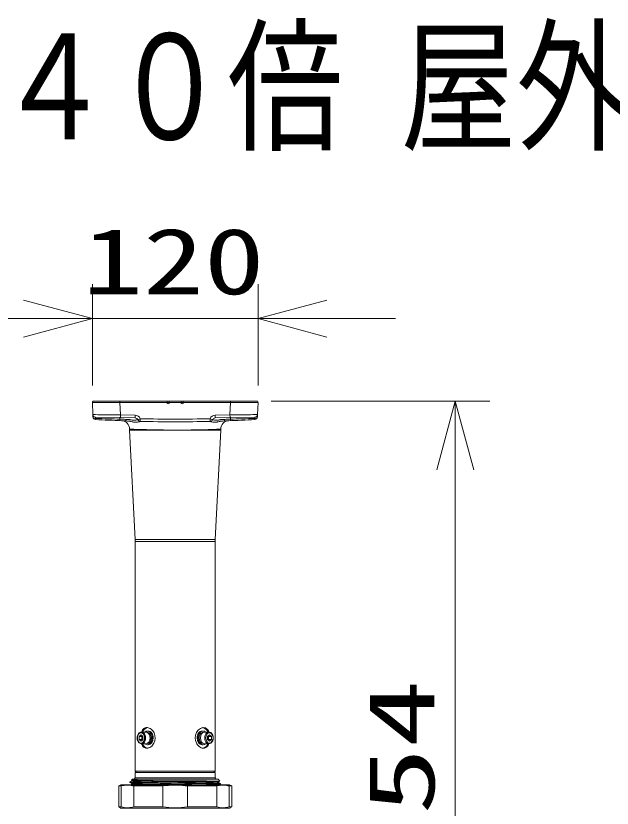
# Model space of a CAD drawing. Units: millimetres on the paper. Extents: x -62 to 64, y -59 to 59.
# Drawn here: x -20.08 to 1.59, y 30.52 to 59.33 of the extents above; entities that cross this region are included whole.
import ezdxf
from ezdxf.enums import TextEntityAlignment as Align

# ---------------------------------------------------------------- set-up
doc = ezdxf.new("R2010")
doc.units = ezdxf.units.MM
doc.layers.add('0-0_MOJI1', color=7, linetype='Continuous')
for name, color, linetype, lineweight in [('0-2_GAIKEI', 4, 'Continuous', 9), ('0-3_0', 7, 'Continuous', 9), ('0-4_SUNPO', 7, 'Continuous', 9)]:
    doc.layers.add(name, color=color, linetype=linetype, lineweight=lineweight)
doc.styles.add('ＭＳ ゴシック', font='')
doc.styles.get('ＭＳ ゴシック').set_extended_font_data('MS Gothic')

# ---------------------------------------------------------------- blocks, each defined once
blk = doc.blocks.new('_Open30')
at = {"layer": '0-3_0'}
blk.add_line((0, 0), (-1, 0), dxfattribs=at)
blk.add_lwpolyline([(-1, 0.2679), (0, 0), (-1, -0.2679)], dxfattribs=at)

msp = doc.modelspace()

# ---------------------------------------------------------------- linework, layer by layer
at = {"layer": '0-2_GAIKEI', "color": 7}
for p, q in [((-17.297, 45.268), (-17.282, 44.831)), ((-11.302, 45.313), (-17.274, 45.313)), ((-11.278, 45.268), (-11.293, 44.831)), ((-17.282, 44.831), (-17.279, 44.748)), ((-11.293, 44.831), (-11.296, 44.748)), ((-11.29, 44.917), (-11.29, 44.917)), ((-12.356, 44.604), (-12.517, 44.598)), ((-15.944, 44.269), (-15.944, 44.304)), ((-15.745, 40.288), (-15.944, 44.264)), ((-12.83, 40.288), (-12.631, 44.264)), ((-12.631, 44.269), (-12.631, 44.304)), ((-15.743, 40.213), (-15.743, 31.87)), ((-12.832, 40.213), (-12.832, 31.87)), ((-15.743, 31.87), (-15.692, 31.819)), ((-12.836, 31.821), (-15.739, 31.819)), ((-12.832, 31.87), (-12.883, 31.819)), ((-16.29, 30.52), (-12.286, 30.52))]:
    msp.add_line(p, q, dxfattribs=at)
at = {"layer": '0-2_GAIKEI'}
for p, q in [((-17.118, 45.32), (-17.118, 45.313)), ((-16.294, 45.313), (-16.294, 45.268)), ((-16.265, 45.32), (-16.265, 45.313)), ((-12.31, 45.32), (-12.31, 45.313)), ((-12.281, 45.268), (-12.297, 44.816)), ((-12.281, 45.313), (-12.281, 45.268)), ((-11.457, 45.32), (-11.457, 45.313)), ((-17.183, 44.735), (-16.28, 44.719)), ((-16.295, 44.663), (-16.294, 44.719)), ((-15.741, 44.709), (-16.28, 44.719)), ((-15.74, 44.806), (-16.278, 44.816)), ((-13.016, 44.583), (-13.018, 44.68)), ((-12.836, 44.806), (-12.297, 44.816)), ((-12.834, 44.709), (-12.295, 44.719)), ((-11.392, 44.735), (-12.295, 44.719)), ((-12.281, 44.663), (-12.282, 44.719)), ((-15.56, 44.583), (-15.56, 44.583)), ((-13.016, 44.583), (-13.016, 44.583)), ((-15.944, 44.269), (-14.714, 44.269)), ((-15.944, 44.264), (-14.714, 44.264)), ((-14.714, 44.264), (-14.288, 44.264)), ((-13.862, 44.264), (-14.288, 44.264)), ((-13.862, 44.269), (-12.631, 44.269)), ((-13.862, 44.264), (-12.631, 44.264)), ((-15.745, 40.288), (-12.83, 40.288)), ((-15.743, 40.213), (-12.832, 40.213)), ((-15.512, 33.287), (-15.352, 33.287)), ((-15.477, 33.146), (-15.494, 33.131)), ((-15.301, 33.274), (-15.299, 33.274)), ((-15.299, 33.324), (-15.264, 33.324)), ((-13.276, 33.324), (-13.312, 33.324)), ((-13.274, 33.274), (-13.276, 33.274)), ((-13.063, 33.287), (-13.223, 33.287)), ((-15.67, 33.073), (-15.67, 33.076)), ((-15.512, 32.86), (-15.352, 32.86)), ((-15.301, 32.873), (-15.299, 32.873)), ((-13.274, 32.873), (-13.276, 32.873)), ((-13.063, 32.86), (-13.223, 32.86)), ((-13.099, 33.001), (-13.081, 33.015)), ((-12.905, 33.073), (-12.905, 33.071)), ((-15.299, 32.822), (-15.264, 32.822)), ((-13.276, 32.822), (-13.312, 32.822)), ((-15.739, 31.821), (-15.746, 31.619)), ((-12.833, 31.869), (-15.742, 31.869)), ((-12.836, 31.821), (-12.829, 31.619)), ((-15.858, 31.511), (-15.932, 31.472)), ((-15.932, 31.453), (-15.932, 31.472)), ((-15.932, 31.452), (-15.858, 31.414)), ((-15.844, 31.571), (-15.876, 31.539)), ((-15.875, 31.539), (-15.858, 31.529)), ((-15.858, 31.53), (-15.858, 31.511)), ((-15.858, 31.414), (-15.858, 31.395)), ((-12.731, 31.571), (-15.844, 31.571)), ((-15.746, 31.619), (-12.829, 31.619)), ((-12.731, 31.571), (-12.662, 31.501)), ((-12.662, 31.501), (-12.718, 31.472)), ((-12.718, 31.453), (-12.644, 31.415)), ((-12.717, 31.472), (-12.717, 31.453)), ((-12.643, 31.395), (-12.643, 31.414)), ((-16.34, 31.327), (-16.265, 31.37)), ((-16.247, 31.327), (-16.34, 31.327)), ((-16.34, 30.563), (-16.34, 31.327)), ((-12.311, 31.37), (-16.265, 31.37)), ((-16.247, 30.563), (-16.247, 31.327)), ((-15.858, 31.395), (-15.906, 31.37)), ((-15.796, 30.563), (-15.796, 31.327)), ((-14.738, 31.327), (-15.796, 31.327)), ((-14.738, 30.563), (-14.738, 31.327)), ((-13.837, 30.563), (-13.837, 31.327)), ((-12.779, 31.327), (-13.837, 31.327)), ((-12.779, 30.563), (-12.779, 31.327)), ((-12.644, 31.395), (-12.69, 31.37)), ((-12.329, 30.563), (-12.329, 31.327)), ((-12.235, 31.327), (-12.311, 31.37)), ((-16.34, 30.563), (-16.247, 30.563)), ((-16.265, 30.52), (-16.34, 30.563)), ((-15.796, 30.563), (-14.738, 30.563)), ((-12.779, 30.563), (-13.837, 30.563)), ((-12.235, 30.563), (-12.329, 30.563)), ((-12.311, 30.52), (-12.235, 30.563))]:
    msp.add_line(p, q, dxfattribs=at)
for points in [[(-17.149, 45.313), (-17.149, 45.32), (-11.427, 45.32), (-11.427, 45.313)], [(-12.281, 45.268), (-16.294, 45.268), (-16.278, 44.816)], [(-15.601, 33.131), (-15.494, 33.131), (-15.494, 33.015)], [(-12.974, 33.131), (-13.081, 33.131), (-13.099, 33.146)], [(-12.974, 33.015), (-13.081, 33.015), (-13.081, 33.131)], [(-15.601, 33.015), (-15.494, 33.015), (-15.477, 33.001)], [(-15.932, 31.472), (-15.932, 31.472), (-15.932, 31.472), (-15.932, 31.472), (-15.931, 31.471), (-15.918, 31.47), (-15.894, 31.468), (-15.812, 31.465), (-15.652, 31.461), (-15.52, 31.459), (-15.219, 31.454), (-14.92, 31.45), (-14.289, 31.443), (-13.551, 31.435), (-13.125, 31.429)], [(-15.932, 31.452), (-15.929, 31.452), (-15.917, 31.45), (-15.894, 31.449), (-15.825, 31.446), (-15.672, 31.442), (-15.546, 31.44), (-15.254, 31.435), (-14.834, 31.43), (-13.943, 31.42), (-13.409, 31.413), (-13.164, 31.41), (-12.854, 31.404), (-12.822, 31.404), (-12.72, 31.401), (-12.683, 31.399), (-12.65, 31.397), (-12.644, 31.396), (-12.643, 31.395), (-12.643, 31.395), (-12.643, 31.395), (-12.643, 31.395)], [(-13.514, 31.514), (-14.228, 31.519), (-15.094, 31.526), (-15.412, 31.529), (-15.66, 31.532), (-15.754, 31.534), (-15.847, 31.537), (-15.871, 31.538), (-15.875, 31.538), (-15.875, 31.539)], [(-15.858, 31.529), (-15.855, 31.529), (-15.842, 31.527), (-15.82, 31.526), (-15.75, 31.523), (-15.598, 31.519), (-15.471, 31.517), (-15.179, 31.512), (-14.889, 31.508), (-14.276, 31.501), (-13.518, 31.491), (-13.177, 31.486)], [(-15.858, 31.511), (-15.858, 31.51), (-15.858, 31.51), (-15.858, 31.51), (-15.857, 31.51), (-15.844, 31.508), (-15.82, 31.506), (-15.738, 31.503), (-15.578, 31.499), (-15.446, 31.497), (-15.145, 31.492), (-14.837, 31.488), (-14.19, 31.48), (-13.491, 31.472), (-13.177, 31.467)], [(-15.858, 31.414), (-15.855, 31.413), (-15.842, 31.412), (-15.82, 31.41), (-15.75, 31.407), (-15.598, 31.403), (-15.471, 31.401), (-15.179, 31.396), (-14.438, 31.387), (-13.677, 31.378), (-13.152, 31.37)], [(-13.177, 31.486), (-12.891, 31.481), (-12.791, 31.478), (-12.74, 31.475), (-12.726, 31.474), (-12.718, 31.473), (-12.717, 31.472), (-12.717, 31.472), (-12.717, 31.472), (-12.717, 31.472)], [(-13.177, 31.467), (-12.954, 31.463), (-12.863, 31.461), (-12.764, 31.457), (-12.734, 31.455), (-12.719, 31.454), (-12.718, 31.453)], [(-12.662, 31.501), (-12.662, 31.501), (-12.662, 31.501), (-12.664, 31.501), (-12.678, 31.503), (-12.706, 31.504), (-12.797, 31.506), (-12.894, 31.507), (-13.145, 31.51)], [(-13.125, 31.429), (-12.891, 31.424), (-12.796, 31.422), (-12.691, 31.419), (-12.66, 31.417), (-12.645, 31.415), (-12.644, 31.415)], [(-16.247, 31.327), (-16.194, 31.339), (-16.141, 31.348), (-16.089, 31.353), (-16.036, 31.356), (-15.984, 31.355), (-15.931, 31.351), (-15.886, 31.346), (-15.841, 31.337), (-15.796, 31.327)], [(-15.858, 31.395), (-15.858, 31.395), (-15.858, 31.395), (-15.858, 31.394), (-15.857, 31.394), (-15.844, 31.392), (-15.82, 31.391), (-15.738, 31.388), (-15.578, 31.384), (-15.446, 31.381), (-15.145, 31.377), (-14.66, 31.37)], [(-14.738, 31.327), (-14.633, 31.339), (-14.527, 31.348), (-14.422, 31.353), (-14.317, 31.356), (-14.212, 31.355), (-14.107, 31.351), (-14.018, 31.346), (-13.927, 31.337), (-13.837, 31.327)], [(-12.779, 31.327), (-12.726, 31.339), (-12.674, 31.348), (-12.621, 31.353), (-12.569, 31.356), (-12.516, 31.355), (-12.464, 31.351), (-12.419, 31.346), (-12.374, 31.337), (-12.329, 31.327)], [(-12.235, 30.563), (-12.235, 31.327), (-12.329, 31.327)], [(-16.247, 30.563), (-16.194, 30.551), (-16.141, 30.542), (-16.089, 30.537), (-16.036, 30.534), (-15.984, 30.535), (-15.931, 30.539), (-15.887, 30.544), (-15.841, 30.553), (-15.796, 30.563)], [(-12.779, 30.563), (-12.726, 30.551), (-12.674, 30.542), (-12.621, 30.537), (-12.569, 30.534), (-12.516, 30.535), (-12.464, 30.539), (-12.419, 30.544), (-12.374, 30.553), (-12.329, 30.563)]]:
    msp.add_lwpolyline(points, dxfattribs=at)
for points in [[(-15.53, 33.189), (-15.601, 33.131), (-15.601, 33.015), (-15.53, 32.957), (-15.459, 33.015), (-15.459, 33.131)], [(-13.045, 33.189), (-13.116, 33.131), (-13.116, 33.015), (-13.045, 32.957), (-12.974, 33.015), (-12.974, 33.131)]]:
    msp.add_lwpolyline(points, close=True, dxfattribs=at)
for centre, radius in [((-14.539, 45.27), 0.0502), ((-14.037, 45.27), 0.0502), ((-17.186, 44.652), 0.0014), ((-17.183, 44.734), 0.0003), ((-11.392, 44.734), 0.0003), ((-11.39, 44.652), 0.0014), ((-17.185, 44.651), 0.0001), ((-16.299, 44.608), 0.0009), ((-16.298, 44.608), 0.0001), ((-12.277, 44.608), 0.0009), ((-12.277, 44.608), 0.0001), ((-11.391, 44.651), 0.0001), ((-15.932, 31.472), 0.0006), ((-15.932, 31.453), 0.0006), ((-15.875, 31.539), 0.0002), ((-12.662, 31.501), 0.0002), ((-12.644, 31.414), 0.0006), ((-12.644, 31.395), 0.0006)]:
    msp.add_circle(centre, radius, dxfattribs=at)
at = {"layer": '0-2_GAIKEI', "color": 7}
for centre, radius, start, end in [((-17.247, 45.27), 0.0502, 121.7883, 182), ((-11.328, 45.27), 0.0502, 358, 58.2117), ((-17.179, 44.751), 0.1, 182, 266.6911), ((-11.396, 44.751), 0.1, 273.3089, 358), ((-14.288, 94.759), 50.191, 266.6911, 267.782), ((-16.245, 44.304), 0.301, 0, 87.7782), ((-14.229, 98.154), 53.586, 267.8661, 268.0433), ((-16.086, 43.87), 0.729, 81.523, 87.7962), ((-16.135, 43.515), 1.088, 80.0071, 81.7479), ((-16.345, 42.342), 2.278, 78.3371, 79.9289), ((-15.423, 46.804), 2.277, 258.3196, 259.7996), ((-15.667, 45.453), 0.905, 259.8578, 262.1741), ((-15.72, 45.045), 0.493, 261.7594, 271.3198), ((-15.718, 44.898), 0.346, 271.5709, 287.1513), ((-15.834, 45.27), 0.736, 287.2398, 289.6153), ((-15.517, 44.381), 0.208, 105.1142, 109.4872), ((-15.557, 44.527), 0.0565, 95.3485, 104.8579), ((-15.56, 44.551), 0.0323, 90, 93.8493), ((-14.288, 94.759), 50.191, 268.5482, 271.4518), ((-13.015, 44.551), 0.0323, 86.1508, 90), ((-13.018, 44.527), 0.0565, 75.1421, 84.6516), ((-13.058, 44.381), 0.208, 70.5128, 74.8858), ((-12.742, 45.27), 0.736, 250.3847, 252.7602), ((-12.858, 44.898), 0.346, 252.8486, 268.429), ((-12.856, 45.045), 0.493, 268.6801, 278.2406), ((-12.908, 45.453), 0.905, 277.8259, 280.1422), ((-13.152, 46.804), 2.277, 280.2004, 281.6804), ((-12.231, 42.342), 2.278, 100.0711, 101.6629), ((-12.33, 44.304), 0.301, 92.2218, 180), ((-12.44, 43.515), 1.088, 98.2521, 99.9929), ((-12.489, 43.87), 0.729, 92.2037, 98.4769), ((-14.288, 94.759), 50.191, 272.2055, 273.3089), ((-15.844, 44.269), 0.1, 180, 182.8622), ((-12.732, 44.269), 0.1, 357.1376, 0), ((-17.249, 40.213), 1.506, 0, 2.8624), ((-11.326, 40.213), 1.506, 177.1376, 180)]:
    msp.add_arc(centre, radius, start, end, dxfattribs=at)
at = {"layer": '0-2_GAIKEI'}
for centre, radius, start, end in [((-17.224, 49.596), 4.329, 269.0331, 270.2588), ((-16.918, 313.834), 268.567, 269.93886, 270.13313), ((-17.095, 45.314), 0.0526, 172.9802, 181.2002), ((-11.657, 313.73), 268.462, 269.86684, 270.06123), ((-11.48, 45.314), 0.0526, 358.7998, 7.0198), ((-11.351, 49.584), 4.317, 269.7413, 270.9678), ((-17.257, 45.119), 0.289, 265.0921, 270), ((-17.182, 44.835), 0.1, 182, 269), ((-16.598, 72.654), 27.832, 268.6406, 269.2766), ((-17.326, 44.674), 0.143, 352.089, 353.6852), ((-17.222, 44.659), 0.0387, 349.279, 352.2882), ((-17.158, 44.734), 0.0251, 180, 183.5383), ((-16.928, 44.747), 0.255, 183.0641, 184.1693), ((-15.714, 44.832), 1.473, 184.0414, 184.4741), ((-17.542, 44.698), 0.361, 353.6146, 354.4464), ((-12.996, 45.043), 4.199, 184.4488, 184.6591), ((-18.953, 44.822), 1.777, 355.1762, 355.8097), ((-18, 44.743), 0.822, 354.466, 355.1456), ((-11.208, 45.187), 5.992, 184.6424, 184.7282), ((-13.401, 145.206), 100.584, 267.84691, 268.11041), ((-13.538, 271.544), 226.745, 269.13816, 269.30766), ((-13.417, 144.684), 100.062, 268.10975, 268.35239), ((-21.056, 44.879), 4.767, 357.0486, 357.4008), ((-13.938, 122.302), 77.675, 268.26138, 268.41581), ((-16.117, 43.534), 1.123, 84.7874, 88.376), ((-16.154, 43.122), 1.538, 82.3779, 84.8113), ((-15.743, 44.609), 0.1, 21.8048, 89), ((-15.743, 44.606), 0.201, 21.8048, 89), ((-14.288, 94.755), 50.091, 268.5482, 271.4518), ((-12.832, 44.606), 0.201, 91, 158.1952), ((-12.832, 44.609), 0.1, 91, 158.1952), ((-12.421, 43.122), 1.538, 95.1886, 97.6221), ((-12.458, 43.534), 1.123, 91.624, 95.2126), ((-14.637, 122.302), 77.675, 271.58419, 271.73862), ((-15.037, 271.551), 226.752, 270.69234, 270.86184), ((-15.162, 144.811), 100.189, 271.64772, 271.89006), ((-7.519, 44.879), 4.767, 182.5992, 182.9514), ((-15.174, 145.206), 100.584, 271.88959, 272.15309), ((-11.978, 72.657), 27.834, 270.7235, 271.3594), ((-17.367, 45.187), 5.993, 355.2718, 355.3576), ((-9.622, 44.822), 1.777, 184.1903, 184.8238), ((-15.579, 45.043), 4.199, 355.3409, 355.5512), ((-10.575, 44.743), 0.822, 184.8544, 185.534), ((-12.861, 44.832), 1.473, 355.5259, 355.9586), ((-11.394, 44.835), 0.1, 271, 358), ((-11.417, 44.734), 0.0251, 356.4617, 0), ((-11.647, 44.747), 0.255, 355.8307, 356.9359), ((-11.033, 44.698), 0.361, 185.5536, 186.3854), ((-11.25, 44.674), 0.143, 186.3148, 187.911), ((-11.353, 44.659), 0.0387, 187.7118, 190.721), ((-11.318, 45.119), 0.289, 270, 274.9078), ((-17.194, 44.654), 0.0103, 344.7015, 349.504), ((-16.801, 44.649), 0.505, 355.8363, 356.4907), ((-16.416, 44.621), 0.119, 354.1877, 356.0002), ((-17.943, 44.719), 1.649, 356.508, 357.0548), ((-16.313, 44.61), 0.0158, 350.6893, 354.2631), ((-16.403, 41.226), 3.449, 81.789, 82.4576), ((-15.294, 48.829), 4.234, 261.6243, 262.3688), ((-15.693, 45.854), 1.232, 262.4062, 263.9491), ((-15.746, 45.358), 0.733, 263.9472, 266.3264), ((-15.761, 45.107), 0.482, 266.2877, 271.1191), ((-15.759, 44.952), 0.327, 271.2437, 277.3627), ((-15.745, 44.848), 0.222, 277.1247, 291.8267), ((-15.588, 44.473), 0.185, 110.3529, 113.7868), ((-15.648, 44.632), 0.0141, 99.2631, 105.4028), ((-15.557, 44.684), 0.1, 201.7824, 268.5386), ((-15.557, 44.684), 0.1, 201.8048, 268.5482), ((-13.018, 44.684), 0.1, 271.4615, 338.2175), ((-13.018, 44.684), 0.1, 271.4518, 338.1952), ((-12.927, 44.632), 0.0141, 74.5973, 80.737), ((-12.988, 44.473), 0.185, 66.2132, 69.6472), ((-12.831, 44.848), 0.222, 248.1732, 262.8752), ((-12.816, 44.952), 0.327, 262.6372, 268.7562), ((-12.814, 45.107), 0.482, 268.8809, 273.7123), ((-12.83, 45.358), 0.733, 273.6735, 276.0527), ((-12.882, 45.854), 1.232, 276.0509, 277.5938), ((-13.282, 48.829), 4.234, 277.6312, 278.3757), ((-12.172, 41.226), 3.449, 97.5424, 98.2109), ((-10.633, 44.719), 1.649, 182.9452, 183.492), ((-11.775, 44.649), 0.505, 183.5092, 184.1636), ((-12.159, 44.621), 0.119, 183.9997, 185.8122), ((-12.262, 44.61), 0.0158, 185.7368, 189.3105), ((-11.381, 44.654), 0.0103, 190.496, 195.2985), ((-14.287, 80.433), 36.166, 267.3747, 269.3244), ((-14.351, 178.879), 134.611, 269.84576, 270.02714), ((-14.223, 178.367), 134.099, 269.97246, 270.15436), ((-14.288, 80.432), 36.166, 270.6749, 272.6254), ((-15.317, 33.273), 0.176, 90, 129.0605), ((-15.317, 33.259), 0.191, 87.1826, 90), ((-15.32, 33.229), 0.221, 67.817, 86.723), ((-15.349, 33.159), 0.297, 50.5309, 67.7591), ((-13.234, 33.173), 0.281, 108.5545, 127.3817), ((-13.257, 33.24), 0.209, 90.3103, 108.514), ((-13.258, 33.274), 0.175, 67.9201, 90), ((-13.265, 33.261), 0.191, 44.1433, 67.4242), ((-15.395, 33.075), 0.276, 157.9838, 179.7303), ((-15.454, 33.098), 0.212, 139.4661, 157.928), ((-15.494, 33.132), 0.16, 121.3308, 139.2674), ((-15.511, 33.16), 0.126, 90, 121.3803), ((-15.165, 33.156), 0.371, 152.1277, 159.399), ((-15.227, 33.189), 0.301, 144.5177, 152.2192), ((-15.285, 33.232), 0.229, 128.902, 144.8377), ((-15.408, 33.089), 0.388, 25.1337, 50.3548), ((-15.436, 33.073), 0.42, 332.3262, 25.443), ((-13.14, 33.073), 0.42, 152.3262, 205.443), ((-13.174, 33.094), 0.38, 127.4337, 152.6937), ((-13.323, 33.205), 0.272, 27.3591, 44.067), ((-13.421, 33.151), 0.383, 20.7123, 27.7596), ((-13.063, 33.167), 0.119, 85.5955, 90), ((-13.065, 33.159), 0.128, 58.4265, 85.2356), ((-13.082, 33.131), 0.16, 40.3965, 58.4201), ((-13.122, 33.098), 0.213, 21.6797, 40.1992), ((-13.182, 33.074), 0.277, 359.7692, 21.6323), ((-15.394, 33.072), 0.277, 179.7692, 201.6323), ((-15.453, 33.049), 0.213, 201.6797, 220.1992), ((-15.493, 33.015), 0.16, 220.3965, 238.4201), ((-15.511, 32.987), 0.128, 238.4265, 265.2355), ((-15.512, 32.979), 0.119, 265.5955, 270), ((-15.155, 32.995), 0.383, 200.7123, 207.7595), ((-15.402, 33.053), 0.38, 307.4337, 332.6937), ((-13.167, 33.058), 0.388, 205.1337, 230.3548), ((-13.41, 32.991), 0.371, 332.1277, 339.399), ((-13.064, 32.986), 0.126, 270, 301.3803), ((-13.081, 33.015), 0.16, 301.3308, 319.2674), ((-13.121, 33.048), 0.212, 319.4661, 337.928), ((-13.181, 33.072), 0.276, 337.9838, 359.7303), ((-15.252, 32.942), 0.272, 207.3591, 224.067), ((-15.31, 32.886), 0.191, 224.1433, 247.4242), ((-15.318, 32.872), 0.175, 247.9201, 270), ((-15.318, 32.906), 0.209, 270.3103, 288.514), ((-15.341, 32.974), 0.281, 288.5545, 307.3817), ((-13.226, 32.988), 0.297, 230.5309, 247.7591), ((-13.255, 32.918), 0.221, 247.817, 266.723), ((-13.258, 32.888), 0.191, 267.1826, 270), ((-13.258, 32.873), 0.176, 270, 309.0605), ((-13.291, 32.915), 0.229, 308.902, 324.8377), ((-13.349, 32.958), 0.301, 324.5177, 332.2192), ((-15.796, 31.621), 0.0501, 270, 358), ((-15.087, -157.242), 188.763, 89.41038, 89.5226), ((-12.779, 31.621), 0.0501, 182, 270), ((-14.284, 34.103), 3.569, 262.6952, 269.9462), ((-14.291, 34.103), 3.569, 270.0538, 277.3048)]:
    msp.add_arc(centre, radius, start, end, dxfattribs=at)
for centre, major_axis, ratio, start_param, end_param in [((-16, 45.27), (0, -0.0502), 0.974996, 3.127384, 3.141593), ((-15.836, 45.27), (0, -0.0502), 0.88148, 3.127262, 3.141593), ((-14.819, 45.27), (0, -0.0502), 0.714143, 3.126154, 3.141593), ((-13.756, 45.27), (0, 0.0502), 0.714143, 6.283185, 6.298624), ((-13.033, 45.27), (0, 0.0502), 0.714143, 6.283185, 6.297938), ((-12.739, 45.27), (0, 0.0502), 0.88148, 6.283185, 6.297992), ((-12.575, 45.27), (0, -0.0502), 0.974996, 3.141593, 3.155802), ((-17.179, 44.751), (-0.1, -0.004), 0.581677, 6.283185, 7.81806), ((-16.278, 44.819), (0.002, 0.1), 0.000609, 3.141592, 4.677488), ((-16.055, 44.699), (-0.004, -0.1), 0.317936, 5.151033, 6.283186), ((-15.74, 44.81), (0.002, 0.1), 0.000609, 3.141593, 4.677488), ((-15.557, 44.684), (0.0932, 0.0373), 0.032405, 3.141593, 4.699425), ((-15.557, 44.684), (0.003, 0.1), 0.000885, 3.141593, 4.677494), ((-13.018, 44.684), (-0.0932, 0.0373), 0.032405, 1.58376, 3.141593), ((-12.836, 44.81), (-0.002, 0.1), 0.000609, 1.605698, 3.141593), ((-12.52, 44.699), (0.004, -0.1), 0.317936, 6.283185, 7.415338), ((-12.297, 44.819), (-0.002, 0.1), 0.000609, 1.605698, 3.141593), ((-11.396, 44.751), (0.1, -0.004), 0.581677, 4.748311, 6.283185), ((-15.264, 33.073), (0, 0.376), 0.707107, 0.099525, 0.968342), ((-13.312, 33.073), (0, -0.376), 0.707107, 2.173251, 3.042067), ((-15.512, 33.073), (0, 0.213), 0.707107, 3.141629, 6.283222), ((-15.299, 33.073), (0, -0.251), 0.707107, 3.141593, 3.696404), ((-15.352, 33.073), (0, -0.213), 0.707107, 1.570796, 3.141593), ((-15.299, 33.073), (0, -0.251), 0.707107, 1.570796, 3.141593), ((-15.299, 33.073), (0, -0.201), 0.707107, 1.570796, 3.141593), ((-15.264, 33.073), (0, -0.251), 0.707107, 1.570796, 3.141593), ((-13.312, 33.073), (0, 0.251), 0.707107, 6.283185, 7.853982), ((-13.276, 33.073), (0, 0.251), 0.707107, 6.283185, 7.853982), ((-13.276, 33.073), (0, 0.201), 0.707107, 6.283185, 7.853982), ((-13.223, 33.073), (0, 0.213), 0.707107, 0, 1.570796), ((-13.276, 33.073), (0, 0.251), 0.707107, 5.728374, 6.283185), ((-13.063, 33.073), (0, -0.213), 0.707107, 3.141629, 6.283222), ((-15.264, 33.073), (0, 0.376), 0.707107, 2.173251, 3.042067), ((-15.299, 33.073), (0, 0.251), 0.707107, 2.586781, 3.141593), ((-15.352, 33.073), (0, 0.213), 0.707107, 3.141593, 4.712389), ((-15.299, 33.073), (0, 0.251), 0.707107, 3.141593, 4.712389), ((-15.299, 33.073), (0, 0.201), 0.707107, 3.141593, 4.712389), ((-15.264, 33.073), (0, 0.251), 0.707107, 3.141593, 4.712389), ((-13.312, 33.073), (0, -0.251), 0.707107, 4.712389, 6.283185), ((-13.276, 33.073), (0, -0.251), 0.707107, 4.712389, 6.283185), ((-13.276, 33.073), (0, -0.201), 0.707107, 4.712389, 6.283185), ((-13.223, 33.073), (0, -0.213), 0.707107, 4.712389, 6.283185), ((-13.312, 33.073), (0, -0.376), 0.707107, 0.099525, 0.968342), ((-13.276, 33.073), (0, -0.251), 0.707107, 6.283185, 6.837996)]:
    msp.add_ellipse(centre, major_axis=major_axis, ratio=ratio, start_param=start_param, end_param=end_param, dxfattribs=at)
for centre, major_axis in [((-15.53, 33.073), (0, 0.188)), ((-13.045, 33.073), (0, -0.188))]:
    msp.add_ellipse(centre, major_axis=major_axis, ratio=0.707107, dxfattribs=at)
at = {"layer": '0-4_SUNPO'}
for p, q in [((-17.297, 45.893), (-17.297, 49.57)), ((-11.278, 45.893), (-11.278, 49.57)), ((-19.797, 48.32), (-22.297, 48.32)), ((-17.297, 48.32), (-11.278, 48.32)), ((-8.778, 48.32), (-6.278, 48.32)), ((-10.802, 45.32), (-2.858, 45.32)), ((-4.108, 42.82), (-4.108, 20.091))]:
    msp.add_line(p, q, dxfattribs=at)

# ---------------------------------------------------------------- block references
at = {"layer": '0-4_SUNPO', "xscale": 2.5, "yscale": 2.5}
msp.add_blockref('_Open30', (-17.297, 48.32), dxfattribs=at)
for p, rotation in [((-11.278, 48.32), 180), ((-4.108, 45.32), 90)]:
    msp.add_blockref('_Open30', p, dxfattribs=dict(at, rotation=rotation))

# ---------------------------------------------------------------- texts
at = {"layer": '0-0_MOJI1', "style": 'ＭＳ ゴシック', "width": 0.8}
msp.add_text('２ＭＰ ４０倍 屋外ＩＲＰＴＺ（天井吊下金具付）', height=3.849, dxfattribs=at).set_placement((-35.485, 53.679), align=Align.BOTTOM_LEFT)
at = {"layer": '0-4_SUNPO', "style": 'ＭＳ ゴシック', "width": 1.35}
msp.add_text('120', height=2.405, dxfattribs=at).set_placement((-17.663, 48.482), align=Align.BOTTOM_LEFT)
at = {"layer": '0-4_SUNPO', "style": 'ＭＳ ゴシック', "width": 1.5}
msp.add_text('554', height=2.405, rotation=90, dxfattribs=at).set_placement((-4.146, 27.825), align=Align.BOTTOM_LEFT)

doc.saveas('drawing.dxf')
